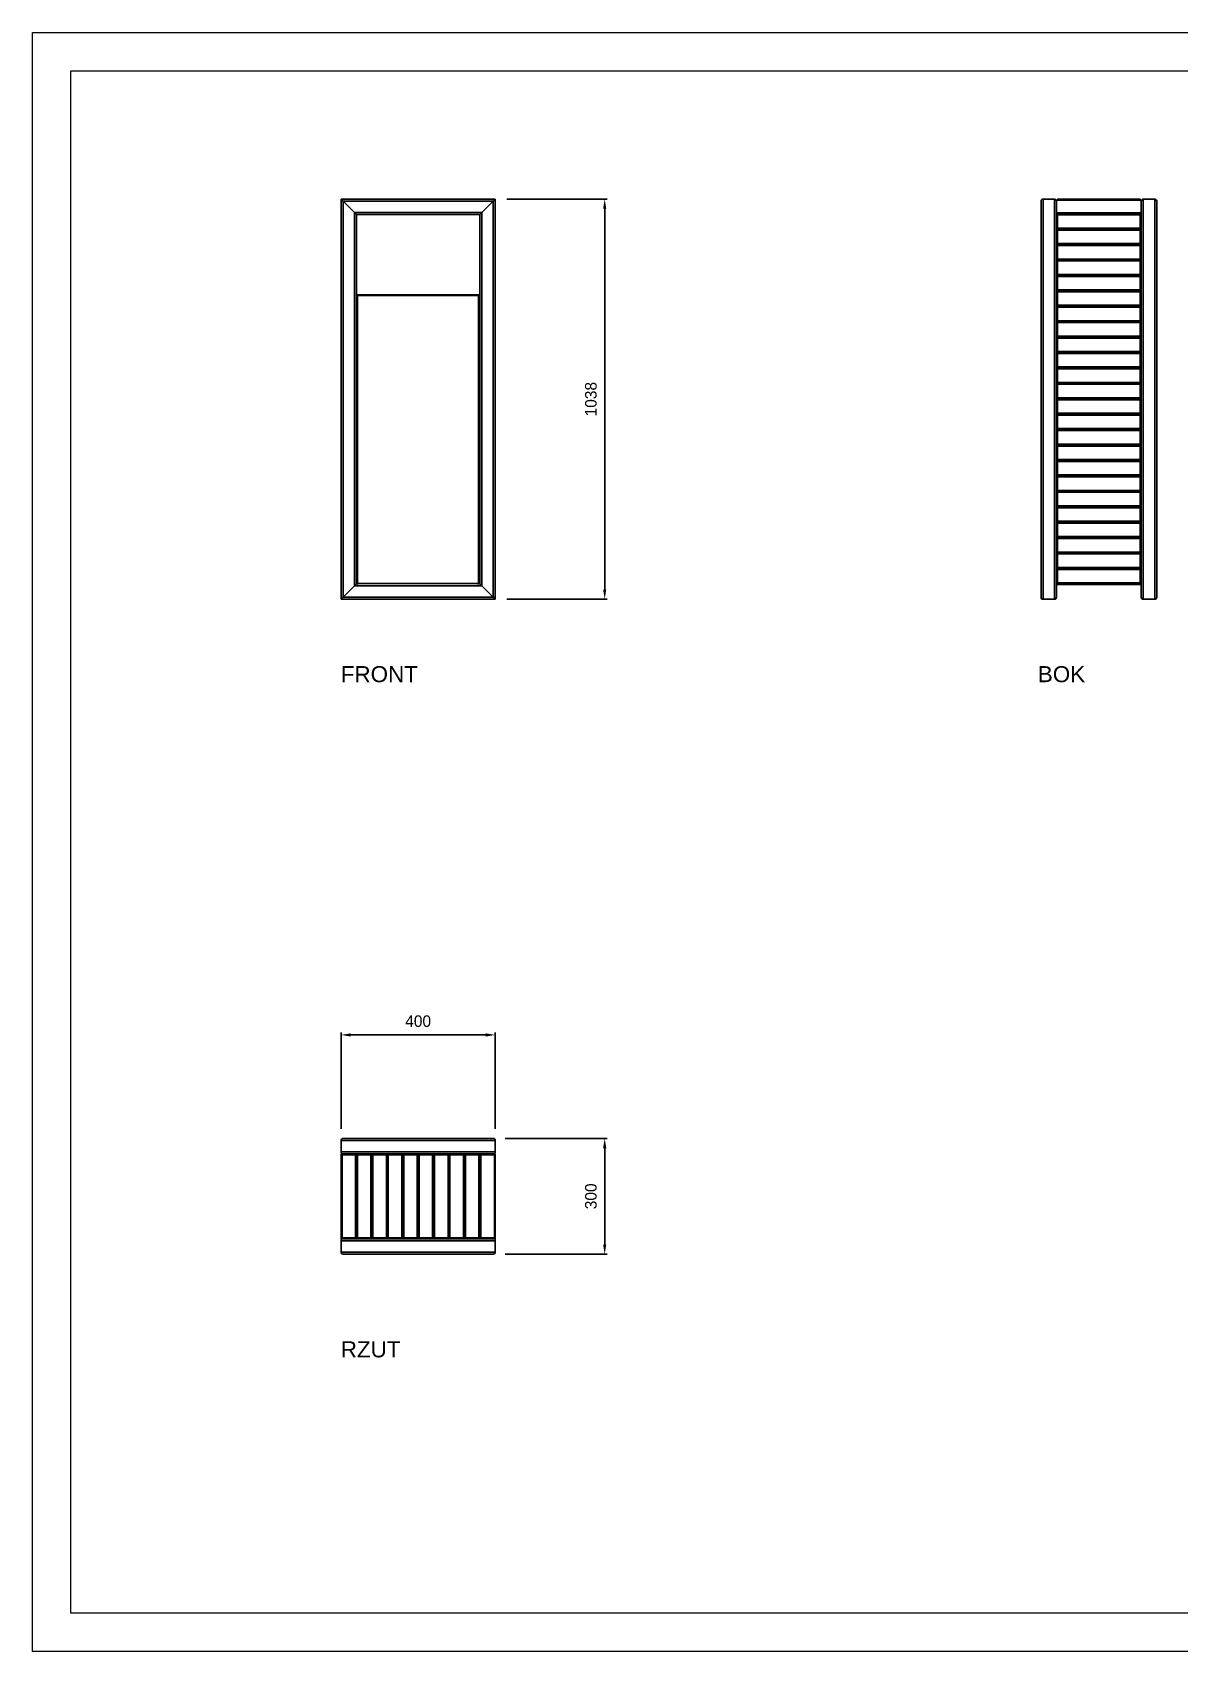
# Model space of a CAD drawing. Header units: millimetres. Extents: x 2058 to 7998, y -1405 to 2795.
# Drawn here: x 2058 to 5033, y -1405 to 2795 of the extents above; entities that cross this region are included whole.
import ezdxf

# ---------------------------------------------------------------- set-up
doc = ezdxf.new("R2010")
doc.units = ezdxf.units.MM
doc.header["$PDSIZE"] = -1
doc.layers.add('tabelka', color=155, linetype='Continuous')
doc.layers.add('WYMIAR', color=96, linetype='Continuous')
doc.dimstyles.new('1-1', dxfattribs={"dimtxt": 30, "dimasz": 25, "dimexe": 6.25, "dimexo": 30, "dimgap": 20.625, "dimtad": 1, "dimdec": 1, "dimtxsty": 'Standard', "dimcen": 0, "dimclrd": 2, "dimclre": 2, "dimclrt": 2, "dimadec": 0, "dimazin": 0, "dimtfac": 1, "dimtdec": 1, "dimtmove": 0, "dimatfit": 3, "dimfxl": 0, "dimarcsym": 0})

# ---------------------------------------------------------------- blocks, each defined once
blk = doc.blocks.new('bok')
for p, q in [((1247.3, 1378.8), (1247.3, 351.2)), ((1252.5, 1384), (1252.5, 346)), ((1252.5, 1384), (1282.1, 1384)), ((1282.1, 1384), (1282.1, 346)), ((1289.8, 1384), (1287.3, 1381.5)), ((1507.3, 1381.5), (1287.3, 1381.5)), ((1287.3, 1381.5), (1287.3, 1348.5)), ((1287.3, 1348.5), (1507.3, 1348.5)), ((1287.3, 1348.5), (1289.8, 1346)), ((1287.3, 1348.5), (1287.3, 1346)), ((1287.3, 1306), (1287.3, 1346)), ((1287.3, 1346), (1289.8, 1343.5)), ((1287.3, 1346), (1507.3, 1346)), ((1289.8, 1384), (1504.8, 1384)), ((1504.8, 1346), (1289.8, 1346)), ((1504.8, 1384), (1507.3, 1381.5)), ((1507.3, 1348.5), (1504.8, 1346)), ((1507.3, 1346), (1504.8, 1343.5)), ((1507.3, 1381.5), (1507.3, 1348.5)), ((1507.3, 1348.5), (1507.3, 1346)), ((1507.3, 1346), (1507.3, 1306)), ((1512.5, 1384), (1512.5, 346)), ((1512.5, 1384), (1542.1, 1384)), ((1542.1, 1384), (1542.1, 346)), ((1547.3, 1378.8), (1547.3, 351.2)), ((1289.8, 1308.5), (1287.3, 1306)), ((1507.3, 1306), (1287.3, 1306)), ((1287.3, 1266), (1287.3, 1306)), ((1287.3, 1306), (1289.8, 1303.5)), ((1289.8, 1343.5), (1289.8, 1308.5)), ((1504.8, 1343.5), (1289.8, 1343.5)), ((1289.8, 1308.5), (1504.8, 1308.5)), ((1289.8, 1303.5), (1289.8, 1268.5)), ((1504.8, 1303.5), (1289.8, 1303.5)), ((1504.8, 1308.5), (1504.8, 1343.5)), ((1504.8, 1308.5), (1507.3, 1306)), ((1507.3, 1306), (1504.8, 1303.5)), ((1504.8, 1268.5), (1504.8, 1303.5)), ((1507.3, 1306), (1507.3, 1266)), ((1289.8, 1268.5), (1287.3, 1266)), ((1507.3, 1266), (1287.3, 1266)), ((1287.3, 1226), (1287.3, 1266)), ((1287.3, 1266), (1289.8, 1263.5)), ((1289.8, 1268.5), (1504.8, 1268.5)), ((1289.8, 1263.5), (1289.8, 1228.5)), ((1504.8, 1263.5), (1289.8, 1263.5)), ((1504.8, 1268.5), (1507.3, 1266)), ((1507.3, 1266), (1504.8, 1263.5)), ((1504.8, 1228.5), (1504.8, 1263.5)), ((1507.3, 1266), (1507.3, 1226)), ((1289.8, 1228.5), (1287.3, 1226)), ((1507.3, 1226), (1287.3, 1226)), ((1287.3, 1186), (1287.3, 1226)), ((1287.3, 1226), (1289.8, 1223.5)), ((1289.8, 1228.5), (1504.8, 1228.5)), ((1289.8, 1223.5), (1289.8, 1188.5)), ((1504.8, 1223.5), (1289.8, 1223.5)), ((1504.8, 1228.5), (1507.3, 1226)), ((1507.3, 1226), (1504.8, 1223.5)), ((1504.8, 1188.5), (1504.8, 1223.5)), ((1507.3, 1226), (1507.3, 1186)), ((1289.8, 1188.5), (1287.3, 1186)), ((1287.3, 1146), (1287.3, 1186)), ((1287.3, 1186), (1289.8, 1183.5)), ((1287.3, 1186), (1507.3, 1186)), ((1289.8, 1188.5), (1504.8, 1188.5)), ((1289.8, 1183.5), (1289.8, 1148.5)), ((1504.8, 1183.5), (1289.8, 1183.5)), ((1504.8, 1188.5), (1507.3, 1186)), ((1507.3, 1186), (1504.8, 1183.5)), ((1504.8, 1148.5), (1504.8, 1183.5)), ((1507.3, 1186), (1507.3, 1146)), ((1289.8, 1148.5), (1287.3, 1146)), ((1287.3, 1106), (1287.3, 1146)), ((1287.3, 1146), (1289.8, 1143.5)), ((1287.3, 1146), (1507.3, 1146)), ((1289.8, 1148.5), (1504.8, 1148.5)), ((1289.8, 1143.5), (1289.8, 1108.5)), ((1504.8, 1143.5), (1289.8, 1143.5)), ((1504.8, 1148.5), (1507.3, 1146)), ((1507.3, 1146), (1504.8, 1143.5)), ((1504.8, 1108.5), (1504.8, 1143.5)), ((1507.3, 1146), (1507.3, 1106)), ((1289.8, 1108.5), (1287.3, 1106)), ((1287.3, 1106), (1507.3, 1106)), ((1287.3, 1106), (1289.8, 1103.5)), ((1287.3, 1066), (1287.3, 1106)), ((1289.8, 1108.5), (1504.8, 1108.5)), ((1289.8, 1103.5), (1289.8, 1068.5)), ((1504.8, 1103.5), (1289.8, 1103.5)), ((1504.8, 1108.5), (1507.3, 1106)), ((1507.3, 1106), (1504.8, 1103.5)), ((1504.8, 1068.5), (1504.8, 1103.5)), ((1507.3, 1106), (1507.3, 1066)), ((1289.8, 1068.5), (1287.3, 1066)), ((1507.3, 1066), (1287.3, 1066)), ((1287.3, 1026), (1287.3, 1066)), ((1287.3, 1066), (1289.8, 1063.5)), ((1289.8, 1068.5), (1504.8, 1068.5)), ((1289.8, 1063.5), (1289.8, 1028.5)), ((1504.8, 1063.5), (1289.8, 1063.5)), ((1504.8, 1068.5), (1507.3, 1066)), ((1507.3, 1066), (1504.8, 1063.5)), ((1504.8, 1028.5), (1504.8, 1063.5)), ((1507.3, 1066), (1507.3, 1026)), ((1289.8, 1028.5), (1287.3, 1026)), ((1507.3, 1026), (1287.3, 1026)), ((1287.3, 1026), (1289.8, 1023.5)), ((1287.3, 986), (1287.3, 1026)), ((1289.8, 1028.5), (1504.8, 1028.5)), ((1504.8, 1023.5), (1289.8, 1023.5)), ((1289.8, 1023.5), (1289.8, 988.5)), ((1504.8, 1028.5), (1507.3, 1026)), ((1507.3, 1026), (1504.8, 1023.5)), ((1504.8, 988.5), (1504.8, 1023.5)), ((1507.3, 1026), (1507.3, 986)), ((1289.8, 988.5), (1287.3, 986)), ((1287.3, 946), (1287.3, 986)), ((1287.3, 986), (1289.8, 983.5)), ((1287.3, 986), (1507.3, 986)), ((1289.8, 988.5), (1504.8, 988.5)), ((1289.8, 983.5), (1289.8, 948.5)), ((1504.8, 983.5), (1289.8, 983.5)), ((1504.8, 988.5), (1507.3, 986)), ((1507.3, 986), (1504.8, 983.5)), ((1504.8, 948.5), (1504.8, 983.5)), ((1507.3, 986), (1507.3, 946)), ((1289.8, 948.5), (1287.3, 946)), ((1507.3, 946), (1287.3, 946)), ((1287.3, 906), (1287.3, 946)), ((1287.3, 946), (1289.8, 943.5)), ((1289.8, 948.5), (1504.8, 948.5)), ((1289.8, 943.5), (1289.8, 908.5)), ((1504.8, 943.5), (1289.8, 943.5)), ((1504.8, 948.5), (1507.3, 946)), ((1507.3, 946), (1504.8, 943.5)), ((1504.8, 908.5), (1504.8, 943.5)), ((1507.3, 946), (1507.3, 906)), ((1289.8, 908.5), (1287.3, 906)), ((1287.3, 866), (1287.3, 906)), ((1287.3, 906), (1289.8, 903.5)), ((1287.3, 906), (1507.3, 906)), ((1289.8, 908.5), (1504.8, 908.5)), ((1289.8, 903.5), (1289.8, 868.5)), ((1504.8, 903.5), (1289.8, 903.5)), ((1504.8, 908.5), (1507.3, 906)), ((1507.3, 906), (1504.8, 903.5)), ((1504.8, 868.5), (1504.8, 903.5)), ((1507.3, 906), (1507.3, 866)), ((1289.8, 868.5), (1287.3, 866)), ((1507.3, 866), (1287.3, 866)), ((1287.3, 826), (1287.3, 866)), ((1287.3, 866), (1289.8, 863.5)), ((1289.8, 868.5), (1504.8, 868.5)), ((1289.8, 863.5), (1289.8, 828.5)), ((1504.8, 863.5), (1289.8, 863.5)), ((1504.8, 868.5), (1507.3, 866)), ((1507.3, 866), (1504.8, 863.5)), ((1504.8, 828.5), (1504.8, 863.5)), ((1507.3, 866), (1507.3, 826)), ((1289.8, 828.5), (1287.3, 826)), ((1287.3, 786), (1287.3, 826)), ((1287.3, 826), (1289.8, 823.5)), ((1287.3, 826), (1507.3, 826)), ((1289.8, 828.5), (1504.8, 828.5)), ((1289.8, 823.5), (1289.8, 788.5)), ((1504.8, 823.5), (1289.8, 823.5)), ((1504.8, 828.5), (1507.3, 826)), ((1507.3, 826), (1504.8, 823.5)), ((1504.8, 788.5), (1504.8, 823.5)), ((1507.3, 826), (1507.3, 786)), ((1289.8, 788.5), (1287.3, 786)), ((1507.3, 786), (1287.3, 786)), ((1287.3, 746), (1287.3, 786)), ((1287.3, 786), (1289.8, 783.5)), ((1289.8, 788.5), (1504.8, 788.5)), ((1289.8, 783.5), (1289.8, 748.5)), ((1504.8, 783.5), (1289.8, 783.5)), ((1504.8, 788.5), (1507.3, 786)), ((1507.3, 786), (1504.8, 783.5)), ((1504.8, 748.5), (1504.8, 783.5)), ((1507.3, 786), (1507.3, 746)), ((1289.8, 748.5), (1287.3, 746)), ((1507.3, 746), (1287.3, 746)), ((1287.3, 706), (1287.3, 746)), ((1287.3, 746), (1289.8, 743.5)), ((1289.8, 748.5), (1504.8, 748.5)), ((1289.8, 743.5), (1289.8, 708.5)), ((1504.8, 743.5), (1289.8, 743.5)), ((1504.8, 748.5), (1507.3, 746)), ((1507.3, 746), (1504.8, 743.5)), ((1504.8, 708.5), (1504.8, 743.5)), ((1507.3, 746), (1507.3, 706)), ((1289.8, 708.5), (1287.3, 706)), ((1507.3, 706), (1287.3, 706)), ((1287.3, 706), (1289.8, 703.5)), ((1287.3, 666), (1287.3, 706)), ((1289.8, 708.5), (1504.8, 708.5)), ((1504.8, 703.5), (1289.8, 703.5)), ((1289.8, 703.5), (1289.8, 668.5)), ((1504.8, 708.5), (1507.3, 706)), ((1507.3, 706), (1504.8, 703.5)), ((1504.8, 668.5), (1504.8, 703.5)), ((1507.3, 706), (1507.3, 666)), ((1289.8, 668.5), (1287.3, 666)), ((1287.3, 666), (1507.3, 666)), ((1287.3, 666), (1289.8, 663.5)), ((1287.3, 626), (1287.3, 666)), ((1289.8, 668.5), (1504.8, 668.5)), ((1504.8, 663.5), (1289.8, 663.5)), ((1289.8, 663.5), (1289.8, 628.5)), ((1504.8, 668.5), (1507.3, 666)), ((1507.3, 666), (1504.8, 663.5)), ((1504.8, 628.5), (1504.8, 663.5)), ((1507.3, 666), (1507.3, 626)), ((1289.8, 628.5), (1287.3, 626)), ((1507.3, 626), (1287.3, 626)), ((1287.3, 586), (1287.3, 626)), ((1287.3, 626), (1289.8, 623.5)), ((1289.8, 588.5), (1287.3, 586)), ((1289.8, 628.5), (1504.8, 628.5)), ((1289.8, 623.5), (1289.8, 588.5)), ((1504.8, 623.5), (1289.8, 623.5)), ((1289.8, 588.5), (1504.8, 588.5)), ((1504.8, 628.5), (1507.3, 626)), ((1507.3, 626), (1504.8, 623.5)), ((1504.8, 588.5), (1504.8, 623.5)), ((1504.8, 588.5), (1507.3, 586)), ((1507.3, 626), (1507.3, 586)), ((1287.3, 546), (1287.3, 586)), ((1287.3, 586), (1289.8, 583.5)), ((1287.3, 586), (1507.3, 586)), ((1289.8, 548.5), (1287.3, 546)), ((1289.8, 583.5), (1289.8, 548.5)), ((1504.8, 583.5), (1289.8, 583.5)), ((1289.8, 548.5), (1504.8, 548.5)), ((1507.3, 586), (1504.8, 583.5)), ((1504.8, 548.5), (1504.8, 583.5)), ((1504.8, 548.5), (1507.3, 546)), ((1507.3, 586), (1507.3, 546)), ((1507.3, 546), (1287.3, 546)), ((1287.3, 506), (1287.3, 546)), ((1287.3, 546), (1289.8, 543.5)), ((1289.8, 508.5), (1287.3, 506)), ((1507.3, 506), (1287.3, 506)), ((1287.3, 466), (1287.3, 506)), ((1287.3, 506), (1289.8, 503.5)), ((1289.8, 543.5), (1289.8, 508.5)), ((1504.8, 543.5), (1289.8, 543.5)), ((1289.8, 508.5), (1504.8, 508.5)), ((1507.3, 546), (1504.8, 543.5)), ((1504.8, 508.5), (1504.8, 543.5)), ((1504.8, 508.5), (1507.3, 506)), ((1507.3, 506), (1504.8, 503.5)), ((1507.3, 546), (1507.3, 506)), ((1507.3, 506), (1507.3, 466)), ((1289.8, 468.5), (1287.3, 466)), ((1287.3, 426), (1287.3, 466)), ((1287.3, 466), (1289.8, 463.5)), ((1287.3, 466), (1507.3, 466)), ((1289.8, 503.5), (1289.8, 468.5)), ((1504.8, 503.5), (1289.8, 503.5)), ((1289.8, 468.5), (1504.8, 468.5)), ((1289.8, 463.5), (1289.8, 428.5)), ((1504.8, 463.5), (1289.8, 463.5)), ((1504.8, 468.5), (1504.8, 503.5)), ((1504.8, 468.5), (1507.3, 466)), ((1507.3, 466), (1504.8, 463.5)), ((1504.8, 428.5), (1504.8, 463.5)), ((1507.3, 466), (1507.3, 426)), ((1289.8, 428.5), (1287.3, 426)), ((1507.3, 426), (1287.3, 426)), ((1287.3, 426), (1289.8, 423.5)), ((1287.3, 386), (1287.3, 426)), ((1289.8, 428.5), (1504.8, 428.5)), ((1504.8, 423.5), (1289.8, 423.5)), ((1289.8, 423.5), (1289.8, 388.5)), ((1504.8, 428.5), (1507.3, 426)), ((1507.3, 426), (1504.8, 423.5)), ((1504.8, 388.5), (1504.8, 423.5)), ((1507.3, 426), (1507.3, 386)), ((1289.8, 388.5), (1287.3, 386)), ((1507.3, 386), (1287.3, 386)), ((1287.3, 386), (1287.3, 351.2)), ((1287.3, 384.5), (1507.3, 384.5)), ((1289.8, 388.5), (1504.8, 388.5)), ((1504.8, 388.5), (1507.3, 386)), ((1507.3, 386), (1507.3, 351.2)), ((1252.5, 346), (1282.1, 346)), ((1512.5, 346), (1542.1, 346))]:
    blk.add_line(p, q)
for centre, start, end in [((1252.5, 1378.8), 90, 180), ((1282.1, 1378.8), 0, 90), ((1512.5, 1378.8), 90, 180), ((1542.1, 1378.8), 0, 90), ((1252.5, 351.2), 180, 270), ((1282.1, 351.2), 270, 0), ((1512.5, 351.2), 180, 270), ((1542.1, 351.2), 270, 0)]:
    blk.add_arc(centre, 5.2, start, end)
blk = doc.blocks.new('front')
for p, q in [((-908.9, 1384), (-908.9, 346)), ((-508.9, 1384), (-908.9, 1384)), ((-903.7, 1378.8), (-903.7, 351.2)), ((-903.7, 1378.8), (-874.1, 1349.2)), ((-514.1, 1378.8), (-903.7, 1378.8)), ((-874.1, 1349.2), (-874.1, 380.8)), ((-543.7, 1349.2), (-874.1, 1349.2)), ((-543.7, 1349.2), (-514.1, 1378.8)), ((-543.7, 380.8), (-543.7, 1349.2)), ((-514.1, 351.2), (-514.1, 1378.8)), ((-508.9, 346), (-508.9, 1384)), ((-868.9, 1344), (-868.9, 1134.2)), ((-548.9, 1344), (-868.9, 1344)), ((-548.9, 1134.2), (-548.9, 1344)), ((-868.9, 1134.2), (-868.9, 386.7)), ((-866.7, 1134.2), (-868.9, 1134.2)), ((-866.7, 1134.2), (-864.3, 1134.2)), ((-866.7, 1134.2), (-866.7, 386.7)), ((-552.7, 1136), (-864.3, 1136)), ((-864.3, 1134.2), (-864.3, 1136)), ((-552.7, 1134.2), (-864.3, 1134.2)), ((-552.7, 1136), (-552.7, 1134.2)), ((-552.7, 1134.2), (-552.7, 386.7)), ((-550.4, 1134.2), (-552.7, 1134.2)), ((-550.4, 386), (-550.4, 1134.2)), ((-550.4, 1134.2), (-548.9, 1134.2)), ((-548.9, 386), (-548.9, 1134.2)), ((-903.7, 351.2), (-874.1, 380.8)), ((-874.1, 380.8), (-543.7, 380.8)), ((-868.9, 386.7), (-868.9, 386)), ((-866.7, 386), (-868.9, 386)), ((-866.7, 386.7), (-552.7, 386.7)), ((-866.7, 386), (-866.7, 386.7)), ((-866.7, 385.5), (-866.7, 386)), ((-866.7, 386), (-866.7, 386)), ((-552.7, 386.7), (-552.7, 386)), ((-550.4, 386), (-552.7, 386)), ((-552.7, 385.5), (-552.7, 386)), ((-552.7, 386), (-552.7, 386)), ((-550.4, 386), (-548.9, 386)), ((-543.7, 380.8), (-514.1, 351.2)), ((-908.9, 346), (-508.9, 346)), ((-903.7, 351.2), (-514.1, 351.2))]:
    blk.add_line(p, q)
at = {"flags": 128}
for points in [[(-908.9, 1384), (-908.9, 1383.9), (-908.6, 1383.7), (-908.2, 1383.3), (-907.7, 1382.8), (-907.1, 1382.1), (-906.3, 1381.4), (-905.5, 1380.6), (-904.6, 1379.7), (-903.7, 1378.8)], [(-903.7, 1378.8), (-904.8, 1379.8), (-905.7, 1380.8), (-906.6, 1381.7), (-907.4, 1382.5), (-908.1, 1383.1), (-908.6, 1383.6), (-908.8, 1383.9), (-908.9, 1384)], [(-874.1, 1349.2), (-873.1, 1348.2), (-872.2, 1347.2), (-871.3, 1346.3), (-870.5, 1345.5), (-869.8, 1344.9), (-869.3, 1344.4), (-869, 1344.1), (-868.9, 1344)], [(-868.9, 1344), (-869, 1344.1), (-869.3, 1344.3), (-869.6, 1344.7), (-870.2, 1345.2), (-870.8, 1345.8), (-871.5, 1346.6), (-872.4, 1347.4), (-873.2, 1348.3), (-874.1, 1349.2)], [(-548.9, 1344), (-548.9, 1344.1), (-548.6, 1344.3), (-548.2, 1344.7), (-547.7, 1345.2), (-547.1, 1345.8), (-546.3, 1346.6), (-545.5, 1347.4), (-544.6, 1348.3), (-543.7, 1349.2)], [(-543.7, 1349.2), (-544.8, 1348.2), (-545.7, 1347.2), (-546.6, 1346.3), (-547.4, 1345.5), (-548.1, 1344.9), (-548.6, 1344.4), (-548.8, 1344.1), (-548.9, 1344)], [(-514.1, 1378.8), (-513.2, 1379.7), (-512.4, 1380.6), (-511.5, 1381.4), (-510.8, 1382.1), (-510.2, 1382.8), (-509.6, 1383.3), (-509.3, 1383.7), (-509, 1383.9), (-508.9, 1384)], [(-508.9, 1384), (-509, 1383.9), (-509.3, 1383.7), (-509.6, 1383.3), (-510.2, 1382.8), (-510.8, 1382.1), (-511.5, 1381.4), (-512.4, 1380.6), (-513.2, 1379.7), (-514.1, 1378.8)], [(-874.1, 380.8), (-873.1, 381.8), (-872.2, 382.8), (-871.3, 383.7), (-870.5, 384.5), (-869.8, 385.1), (-869.3, 385.6), (-869, 385.9), (-868.9, 386)], [(-868.9, 386), (-869, 385.9), (-869.3, 385.7), (-869.6, 385.3), (-870.2, 384.8), (-870.8, 384.1), (-871.5, 383.4), (-872.4, 382.6), (-873.2, 381.7), (-874.1, 380.8)], [(-548.9, 386), (-548.9, 385.9), (-548.6, 385.7), (-548.2, 385.3), (-547.7, 384.8), (-547.1, 384.1), (-546.3, 383.4), (-545.5, 382.6), (-544.6, 381.7), (-543.7, 380.8)], [(-543.7, 380.8), (-544.8, 381.8), (-545.7, 382.8), (-546.6, 383.7), (-547.4, 384.5), (-548.1, 385.1), (-548.6, 385.6), (-548.8, 385.9), (-548.9, 386)], [(-908.9, 346), (-908.9, 346.1), (-908.6, 346.3), (-908.2, 346.7), (-907.7, 347.2), (-907.1, 347.8), (-906.3, 348.6), (-905.5, 349.4), (-904.6, 350.3), (-903.7, 351.2)], [(-903.7, 351.2), (-904.6, 350.3), (-905.5, 349.4), (-906.3, 348.6), (-907.1, 347.8), (-907.7, 347.2), (-908.2, 346.7), (-908.6, 346.3), (-908.9, 346.1), (-908.9, 346)], [(-514.1, 351.2), (-513.1, 350.2), (-512.2, 349.2), (-511.3, 348.3), (-510.5, 347.5), (-509.8, 346.9), (-509.3, 346.4), (-509, 346.1), (-508.9, 346)], [(-508.9, 346), (-509, 346.1), (-509.3, 346.3), (-509.6, 346.7), (-510.2, 347.2), (-510.8, 347.8), (-511.5, 348.6), (-512.4, 349.4), (-513.2, 350.3), (-514.1, 351.2)]]:
    blk.add_lwpolyline(points, dxfattribs=at)
for centre, radius in [((-867.1, 1134.2), 1.8), ((-867.1, 1134.2), 0.3), ((-550.7, 1134.2), 1.8), ((-550.7, 1134.2), 0.3)]:
    blk.add_arc(centre, radius, 0, 180)
for points, knots in [([(-868.8, 386), (-868.8, 386), (-868.8, 385.7), (-868.6, 385.5), (-868.4, 385.3), (-868.4, 385.3)], [0, 0, 0, 0, 0.00533, 0.924141, 1, 1, 1, 1]), ([(-866.1, 384.6), (-866.1, 384.6), (-866.2, 384.6), (-866.3, 385), (-866.5, 385.5), (-866.6, 386.2), (-866.7, 386.6), (-866.7, 386.7)], [0, 0, 0, 0, 0.049209, 0.314448, 0.579693, 0.844931, 1, 1, 1, 1]), ([(-552.7, 386.7), (-552.7, 386.5), (-552.8, 386), (-553, 385.3), (-553.1, 384.8), (-553.2, 384.7), (-553.3, 384.6)], [0, 0, 0, 0, 0.26027, 0.525508, 0.790744, 1, 1, 1, 1]), ([(-551, 385.3), (-550.9, 385.4), (-550.7, 385.6), (-550.6, 385.8), (-550.6, 386)], [0, 0, 0, 0, 0.448417, 1, 1, 1, 1])]:
    blk.add_open_spline(points, degree=3, knots=knots)
blk = doc.blocks.new('rzut')
for p, q in [((-908.9, 2145.1), (-908.9, 2115.5)), ((-508.9, 2145.1), (-908.9, 2145.1)), ((-514.1, 2150.3), (-903.7, 2150.3)), ((-508.9, 2115.5), (-508.9, 2145.1)), ((-508.9, 2115.5), (-908.9, 2115.5)), ((-908.9, 1890.3), (-908.9, 2110.3)), ((-906.4, 2107.8), (-908.9, 2110.3)), ((-908.9, 2110.3), (-868.9, 2110.3)), ((-906.4, 2107.8), (-906.4, 1892.8)), ((-871.4, 2107.8), (-906.4, 2107.8)), ((-868.9, 2110.3), (-871.4, 2107.8)), ((-871.4, 1892.8), (-871.4, 2107.8)), ((-868.9, 2110.3), (-868.9, 1890.3)), ((-866.4, 2107.8), (-868.9, 2110.3)), ((-868.9, 2110.3), (-828.9, 2110.3)), ((-866.4, 2107.8), (-866.4, 1892.8)), ((-831.4, 2107.8), (-866.4, 2107.8)), ((-828.9, 2110.3), (-831.4, 2107.8)), ((-831.4, 1892.8), (-831.4, 2107.8)), ((-828.9, 2110.3), (-828.9, 1890.3)), ((-826.4, 2107.8), (-828.9, 2110.3)), ((-828.9, 2110.3), (-788.9, 2110.3)), ((-791.4, 2107.8), (-826.4, 2107.8)), ((-826.4, 2107.8), (-826.4, 1892.8)), ((-788.9, 2110.3), (-791.4, 2107.8)), ((-791.4, 1892.8), (-791.4, 2107.8)), ((-788.9, 1890.3), (-788.9, 2110.3)), ((-786.4, 2107.8), (-788.9, 2110.3)), ((-788.9, 2110.3), (-748.9, 2110.3)), ((-786.4, 2107.8), (-786.4, 1892.8)), ((-751.4, 2107.8), (-786.4, 2107.8)), ((-748.9, 2110.3), (-751.4, 2107.8)), ((-751.4, 1892.8), (-751.4, 2107.8)), ((-748.9, 2110.3), (-748.9, 1890.3)), ((-746.4, 2107.8), (-748.9, 2110.3)), ((-748.9, 2110.3), (-708.9, 2110.3)), ((-746.4, 2107.8), (-746.4, 1892.8)), ((-711.4, 2107.8), (-746.4, 2107.8)), ((-708.9, 2110.3), (-711.4, 2107.8)), ((-711.4, 1892.8), (-711.4, 2107.8)), ((-706.4, 2107.8), (-708.9, 2110.3)), ((-708.9, 2110.3), (-668.9, 2110.3)), ((-708.9, 1890.3), (-708.9, 2110.3)), ((-671.4, 2107.8), (-706.4, 2107.8)), ((-706.4, 2107.8), (-706.4, 1892.8)), ((-668.9, 2110.3), (-671.4, 2107.8)), ((-671.4, 1892.8), (-671.4, 2107.8)), ((-668.9, 2110.3), (-668.9, 1890.3)), ((-666.4, 2107.8), (-668.9, 2110.3)), ((-668.9, 2110.3), (-628.9, 2110.3)), ((-631.4, 2107.8), (-666.4, 2107.8)), ((-666.4, 2107.8), (-666.4, 1892.8)), ((-628.9, 2110.3), (-631.4, 2107.8)), ((-631.4, 1892.8), (-631.4, 2107.8)), ((-628.9, 1890.3), (-628.9, 2110.3)), ((-626.4, 2107.8), (-628.9, 2110.3)), ((-628.9, 2110.3), (-588.9, 2110.3)), ((-626.4, 2107.8), (-626.4, 1892.8)), ((-591.4, 2107.8), (-626.4, 2107.8)), ((-588.9, 2110.3), (-591.4, 2107.8)), ((-591.4, 1892.8), (-591.4, 2107.8)), ((-588.9, 1890.3), (-588.9, 2110.3)), ((-586.4, 2107.8), (-588.9, 2110.3)), ((-588.9, 2110.3), (-548.9, 2110.3)), ((-586.4, 2107.8), (-586.4, 1892.8)), ((-551.4, 2107.8), (-586.4, 2107.8)), ((-548.9, 2110.3), (-551.4, 2107.8)), ((-551.4, 1892.8), (-551.4, 2107.8)), ((-548.9, 2110.3), (-548.9, 1890.3)), ((-546.4, 2107.8), (-548.9, 2110.3)), ((-548.9, 2110.3), (-508.9, 2110.3)), ((-546.4, 2107.8), (-546.4, 1892.8)), ((-511.4, 2107.8), (-546.4, 2107.8)), ((-508.9, 2110.3), (-511.4, 2107.8)), ((-511.4, 1892.8), (-511.4, 2107.8)), ((-508.9, 2110.3), (-508.9, 1890.3)), ((-906.4, 1892.8), (-908.9, 1890.3)), ((-868.9, 1890.3), (-908.9, 1890.3)), ((-906.4, 1892.8), (-871.4, 1892.8)), ((-868.9, 1890.3), (-871.4, 1892.8)), ((-866.4, 1892.8), (-868.9, 1890.3)), ((-828.9, 1890.3), (-868.9, 1890.3)), ((-866.4, 1892.8), (-831.4, 1892.8)), ((-828.9, 1890.3), (-831.4, 1892.8)), ((-826.4, 1892.8), (-828.9, 1890.3)), ((-788.9, 1890.3), (-828.9, 1890.3)), ((-826.4, 1892.8), (-791.4, 1892.8)), ((-788.9, 1890.3), (-791.4, 1892.8)), ((-786.4, 1892.8), (-788.9, 1890.3)), ((-748.9, 1890.3), (-788.9, 1890.3)), ((-786.4, 1892.8), (-751.4, 1892.8)), ((-748.9, 1890.3), (-751.4, 1892.8)), ((-746.4, 1892.8), (-748.9, 1890.3)), ((-708.9, 1890.3), (-748.9, 1890.3)), ((-746.4, 1892.8), (-711.4, 1892.8)), ((-708.9, 1890.3), (-711.4, 1892.8)), ((-706.4, 1892.8), (-708.9, 1890.3)), ((-668.9, 1890.3), (-708.9, 1890.3)), ((-706.4, 1892.8), (-671.4, 1892.8)), ((-668.9, 1890.3), (-671.4, 1892.8)), ((-666.4, 1892.8), (-668.9, 1890.3)), ((-628.9, 1890.3), (-668.9, 1890.3)), ((-666.4, 1892.8), (-631.4, 1892.8)), ((-628.9, 1890.3), (-631.4, 1892.8)), ((-626.4, 1892.8), (-628.9, 1890.3)), ((-588.9, 1890.3), (-628.9, 1890.3)), ((-626.4, 1892.8), (-591.4, 1892.8)), ((-588.9, 1890.3), (-591.4, 1892.8)), ((-586.4, 1892.8), (-588.9, 1890.3)), ((-548.9, 1890.3), (-588.9, 1890.3)), ((-586.4, 1892.8), (-551.4, 1892.8)), ((-548.9, 1890.3), (-551.4, 1892.8)), ((-546.4, 1892.8), (-548.9, 1890.3)), ((-508.9, 1890.3), (-548.9, 1890.3)), ((-546.4, 1892.8), (-511.4, 1892.8)), ((-508.9, 1890.3), (-511.4, 1892.8)), ((-908.9, 1885.1), (-908.9, 1855.5)), ((-508.9, 1885.1), (-908.9, 1885.1)), ((-508.9, 1855.5), (-908.9, 1855.5)), ((-514.1, 1850.3), (-903.7, 1850.3)), ((-508.9, 1855.5), (-508.9, 1885.1))]:
    blk.add_line(p, q)
for centre, start, end in [((-903.7, 2145.1), 90, 180), ((-514.1, 2145.1), 0, 90), ((-903.7, 2115.5), 180, 270), ((-514.1, 2115.5), 270, 0), ((-903.7, 1885.1), 90, 180), ((-514.1, 1885.1), 0, 90), ((-903.7, 1855.5), 180, 270), ((-514.1, 1855.5), 270, 0)]:
    blk.add_arc(centre, 5.2, start, end)
blk = doc.blocks.new('*D11')
at = {"layer": 'Defpoints', "color": 0}
for p in [(3258, 2362.3), (3258, 1324.3), (3541.8, 1324.3)]:
    blk.add_point(p, dxfattribs=at)
at = {"layer": 'WYMIAR', "color": 2, "lineweight": -2}
for p, q in [((3288, 2362.3), (3548, 2362.3)), ((3541.8, 2337.3), (3541.8, 1349.3)), ((3288, 1324.3), (3548, 1324.3))]:
    blk.add_line(p, q, dxfattribs=at)
at = {"layer": 'WYMIAR', "color": 2}
for points in [[(3537.6, 2337.3), (3545.9, 2337.3), (3541.8, 2362.3)], [(3537.6, 1349.3), (3545.9, 1349.3), (3541.8, 1324.3)]]:
    blk.add_solid(points, dxfattribs=at)
at = {"layer": 'WYMIAR', "color": 2, "insert": (3506.1, 1843.3), "char_height": 30, "attachment_point": 5, "rotation": 90}
blk.add_mtext('1038', dxfattribs=at)
blk = doc.blocks.new('*D13')
at = {"layer": 'Defpoints', "color": 0}
for p in [(3253.8, -74.5), (3253.8, -374.4), (3541.8, -374.4)]:
    blk.add_point(p, dxfattribs=at)
at = {"layer": 'WYMIAR', "color": 2, "lineweight": -2}
for p, q in [((3283.8, -74.5), (3548, -74.5)), ((3541.8, -99.5), (3541.8, -349.4)), ((3283.8, -374.4), (3548, -374.4))]:
    blk.add_line(p, q, dxfattribs=at)
at = {"layer": 'WYMIAR', "color": 2}
for points in [[(3537.6, -99.5), (3545.9, -99.5), (3541.8, -74.5)], [(3537.6, -349.4), (3545.9, -349.4), (3541.8, -374.4)]]:
    blk.add_solid(points, dxfattribs=at)
at = {"layer": 'WYMIAR', "color": 2, "insert": (3506.1, -224.4), "char_height": 30, "attachment_point": 5, "rotation": 90}
blk.add_mtext('300', dxfattribs=at)
blk = doc.blocks.new('*D14')
at = {"layer": 'Defpoints', "color": 0}
for p in [(3258, 194.2), (2858, -79.6), (3258, -79.6)]:
    blk.add_point(p, dxfattribs=at)
at = {"layer": 'WYMIAR', "color": 2, "lineweight": -2}
for p, q in [((2858, -49.6), (2858, 200.4)), ((2883, 194.2), (3233, 194.2)), ((3258, -49.6), (3258, 200.4))]:
    blk.add_line(p, q, dxfattribs=at)
at = {"layer": 'WYMIAR', "color": 2}
for points in [[(2883, 198.4), (2883, 190), (2858, 194.2)], [(3233, 198.4), (3233, 190), (3258, 194.2)]]:
    blk.add_solid(points, dxfattribs=at)
at = {"layer": 'WYMIAR', "color": 2, "insert": (3058, 229.8), "char_height": 30, "attachment_point": 5}
blk.add_mtext('400', dxfattribs=at)

msp = doc.modelspace()

# ---------------------------------------------------------------- linework, layer by layer
at = {"layer": 'tabelka', "lineweight": 5}
for points in [[(2057.51, 2794.7), (7997.51, 2794.7), (7997.51, -1405.3), (2057.51, -1405.3)], [(2157.51, 2694.7), (7897.51, 2694.7), (7897.51, -1305.3), (2157.51, -1305.3)]]:
    msp.add_lwpolyline(points, close=True, dxfattribs=at)

# ---------------------------------------------------------------- block references
for name, p in [('front', (3766.96, 978.32)), ('bok', (3426.07, 978.32)), ('rzut', (3766.96, -2224.65))]:
    msp.add_blockref(name, p)

# ---------------------------------------------------------------- texts
at = {"layer": 'WYMIAR', "char_height": 41.5951, "width": 196.5247, "attachment_point": 1}
for s, insert in [('{\\f@Arial Unicode MS|b0|i0|c238|p34;FRONT}', (2857.27, 1150.86)), ('{\\f@Arial Unicode MS|b0|i0|c238|p34;BOK}', (4665.17, 1150.86)), ('{\\f@Arial Unicode MS|b0|i0|c238|p34;RZUT}', (2857.27, -600.35))]:
    msp.add_mtext(s, dxfattribs=dict(at, insert=insert))

# ---------------------------------------------------------------- dimensions: what is measured, and where the dimension line sits
at = {"layer": 'WYMIAR'}
dim = msp.add_linear_dim(base=(3541.75, 1324.31), p1=(3258.02, 2362.31), p2=(3258.02, 1324.31), angle=90, dimstyle='1-1', dxfattribs=at)
dim.commit()
dim.dimension.update_dxf_attribs({"geometry": '*D11', "text_midpoint": (3506.13, 1843.31)})
dim = msp.add_linear_dim(base=(3258.02, 194.18), p1=(2858.02, -79.56), p2=(3258.02, -79.56), dimstyle='1-1', dxfattribs=at)
dim.commit()
dim.dimension.update_dxf_attribs({"geometry": '*D14', "text_midpoint": (3058.02, 229.81)})
dim = msp.add_linear_dim(base=(3541.75, -374.36), p1=(3253.84, -74.47), p2=(3253.84, -374.36), angle=90, text='300', dimstyle='1-1', dxfattribs=at)
dim.commit()
dim.dimension.update_dxf_attribs({"geometry": '*D13', "text_midpoint": (3506.13, -224.42)})

doc.saveas('drawing.dxf')
